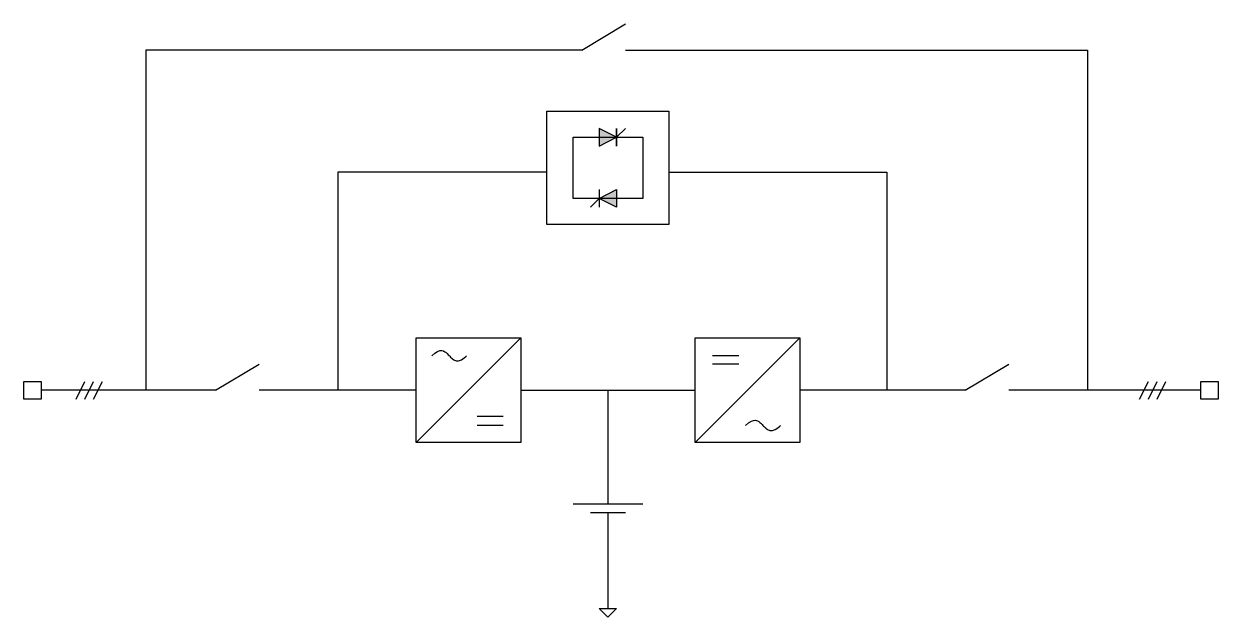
# Model space of a CAD drawing. Header units: millimetres. Extents: x 15 to 700, y 80 to 420.
import ezdxf

# ---------------------------------------------------------------- set-up
doc = ezdxf.new("R2010")
doc.units = ezdxf.units.MM
doc.layers.get('0').update_dxf_attribs({"linetype": 'CONTINUOUS'})

msp = doc.modelspace()

# ---------------------------------------------------------------- hatches: boundary and pattern name
for points in [[(355, 355), (345, 360), (345, 350)], [(345, 320), (355, 325), (355, 315)]]:
    msp.add_hatch(color=256).paths.add_polyline_path(points)

# ---------------------------------------------------------------- linework, layer by layer
for p, q in [((335, 405), (360, 420)), ((335, 405), (85, 405)), ((85, 405), (85, 210)), ((360, 405), (625, 405)), ((625, 405), (625, 210)), ((315, 370), (385, 370)), ((315, 305), (315, 370)), ((385, 370), (385, 305)), ((355, 355), (345, 360)), ((345, 360), (345, 350)), ((355, 360), (355, 360)), ((355, 360), (355, 350)), ((355, 350), (355, 360)), ((355, 355), (360, 360)), ((330, 355), (370, 355)), ((330, 320), (330, 355)), ((345, 350), (355, 355)), ((355, 350), (355, 350)), ((370, 355), (370, 320)), ((315, 335), (195, 335)), ((195, 335), (195, 210)), ((385, 335), (510, 335)), ((510, 335), (510, 210)), ((345, 325), (345, 315)), ((345, 320), (355, 325)), ((355, 325), (355, 315)), ((370, 320), (330, 320)), ((345, 320), (340, 315)), ((355, 315), (345, 320)), ((385, 305), (315, 305)), ((240, 240), (300, 240)), ((240, 180), (240, 240)), ((240, 180), (300, 240)), ((300, 240), (300, 180)), ((400, 240), (460, 240)), ((400, 180), (400, 240)), ((400, 180), (460, 240)), ((460, 240), (460, 180)), ((410, 230), (425, 230)), ((125, 210), (150, 225)), ((425, 225), (410, 225)), ((555, 210), (580, 225)), ((15, 205), (15, 215)), ((15, 215), (25, 215)), ((25, 215), (25, 205)), ((45, 205), (50, 215)), ((50, 205), (55, 215)), ((55, 205), (60, 215)), ((655, 205), (660, 215)), ((660, 205), (665, 215)), ((665, 205), (670, 215)), ((690, 215), (700, 215)), ((690, 205), (690, 215)), ((700, 215), (700, 205)), ((125, 210), (25, 210)), ((240, 210), (150, 210)), ((300, 210), (400, 210)), ((350, 210), (350, 145)), ((555, 210), (460, 210)), ((690, 210), (580, 210)), ((25, 205), (15, 205)), ((700, 205), (690, 205)), ((290, 195), (275, 195)), ((275, 190), (290, 190)), ((300, 180), (240, 180)), ((460, 180), (400, 180)), ((330, 145), (370, 145)), ((340, 140), (360, 140)), ((350, 140), (350, 85)), ((345, 85), (355, 85)), ((350, 80), (345, 85)), ((355, 85), (350, 80))]:
    msp.add_line(p, q)
for points in [[(248.96, 229.82), (253.96, 234.82), (258.96, 229.82), (258.96, 229.82), (263.96, 224.82), (268.96, 229.82), (268.96, 229.82)], [(428.96, 189.82), (433.96, 194.82), (438.96, 189.82), (438.96, 189.82), (443.96, 184.82), (448.96, 189.82), (448.96, 189.82)]]:
    msp.add_open_spline(points, degree=3)

doc.saveas('drawing.dxf')
